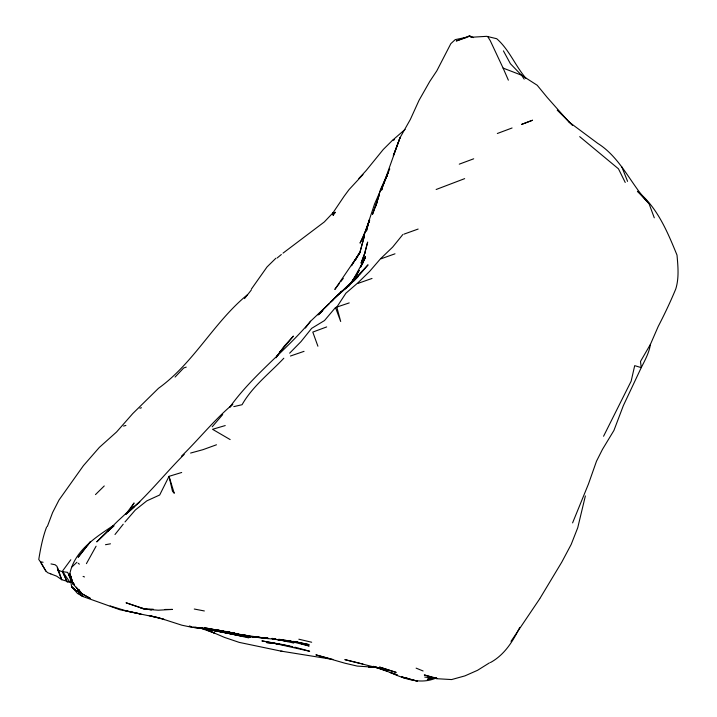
<?xml version="1.0" encoding="UTF-8"?>
<svg xmlns="http://www.w3.org/2000/svg" width="717" height="717" viewBox="0 0 717 717"><rect width="100%" height="100%" fill="white"/><g stroke="black" fill="none" stroke-linecap="round" stroke-linejoin="round"><path stroke-width="1.08" d="M364.89 252.904L367.66 242.059L364.478 253.952L361.072 263.184L364.89 252.904L364.478 253.952M585.368 495.949L577.75 527.694L571.189 544.427L561.814 562.065L540.116 598.13M47.349 526.493L52.574 512.601L59.027 499.982L83.423 465.665L99.358 447.39L116.584 431.966L132.753 413.584L158.502 388.291C193.886 362.856 213.729 322.444 247.24 294.875M388.327 172.134L381.363 190.05L399.969 137.816L410.348 119.443L419.024 100.353L429.77 81.433L436.823 70.831L450.832 43.665L455.25 39.614L466.785 37.248M69.854 573.564L73.259 584.238L69.854 573.564C74.685 550.862 95.092 537.589 113.169 525.651M386.32 177.422L388.085 172.51L386.499 176.893M377.339 201.728L372.49 214.365L379.454 194.137L375.78 206.021L380.485 189.566L389.779 168.934M362.184 264.663L365.303 256.435L360.642 267.047M369.649 220.056L366.288 228.884L374.588 203.942L386.929 176.015M381.838 189.853L382.546 187.997M369.64 220.029L363.877 235.23L366.719 228.49L360.042 243.135L363.976 235.373M46.632 526.959C42.697 537.347 40.528 548.55 38.772 559.466L40.439 561.832L43.101 562.262M572.587 522.89L588.46 484.002L596.499 461.201L602.45 449.407L613.931 430.433L623.333 405.67L641.249 367.615L640.487 361.467L650.409 344.384L658.251 326.378C664.596 314.154 670.494 301.696 675.773 288.969C679.169 277.963 678.013 266.374 677.009 255.1C667.545 232.012 657.408 207.365 637.413 191.26L649.019 203.61L654.28 217.807M360.696 267.047L365.491 257.331L351.653 282.525M603.562 436.25L631.148 381.184L634.697 365.643L641.249 367.615C644.986 360.239 649.199 352.63 650.409 344.384M86.416 563.643L96.087 546.211M355.569 259.975L359.862 252.187L351.42 265.756L360.113 252.357L334.812 289.435L339.374 283.484M130.951 508.362L134.079 502.949L126.99 512.646M333.217 215.234L332.589 213.388L332.858 212.94L333.217 215.234L335.359 212.366L333.064 212.68L344.079 196.324L349 189.655L362.999 174.563M519.717 627.393C512.951 641.33 504.436 654.899 490.41 662.562M351.581 282.606L355.668 275.973L351.115 283.233L359.235 270.318L354.216 279.003M277.864 354.763L276.798 356.421L283.672 346.813L293.405 336.094L279.505 352.719L280.472 351.411M539.847 598.605L511.006 641.365M251.3 289.211L267.047 266.93L275.902 258.228M348.955 286.011L356.914 274.405M276.009 357.792L280.956 350.756M62.603 570.929L70.813 559.744M356.017 276.108L351.68 281.996L330.116 302.368M251.246 290.107L244.506 298.604M305.415 328.027L310.586 321.234L333.656 299.339M340.674 281.79L343.273 278.384M114.998 534.506L123.216 524.217M402.829 234.54L392.656 247.105L380.817 258.47M334.516 298.093L347.18 287.257L352.782 280.446M349.215 302.906L335.493 307.521L324.496 320.553L311.653 328.359L300.961 341.659L289.641 353.176M359.172 275.337L368.063 264.815L345.442 288.826L348.946 285.474M212.196 426.803L222.7 414.569M380.261 259.061L369.622 271.402L357.926 282.821L345.899 293.208L336.802 307.118L340.692 321.494L335.493 307.521M125 521.94L135.316 510.011L146.815 500.86L159.676 494.999L169.024 476.339L181.688 472.485M310.586 321.234C285.196 351.42 252.734 374.982 229.7 407.292L232.81 404.227C214.114 419.974 198.923 439.225 181.428 456.245M358.876 178.47L366.118 170.592L383.254 149.495L392.244 140.55M353.391 281.396L358.446 276.009L347.18 287.257M175.065 377.07L183.731 367.938L186.25 367.131M332.858 212.94L324.317 221.947L283.018 253.137M283.815 358.231C269.574 373.369 252.447 386.355 242.059 404.72L233.805 406.629M357.801 276.959L346.302 287.992M318.106 314.996L323.322 309.654M331.146 301.732L341.642 291.183L340.781 291.944M318.599 314.171L329.282 303.587M95.486 494.596L104.252 485.947M319.307 314.028L322.489 310.891M72.148 566.788L76.925 562.245M184.215 454.381C164.462 474.036 147.352 496.182 125.932 514.241L134.097 506.964M137.359 504.051L139.806 501.873L128.612 511.015L117.821 521.017L96.741 541.891L113.653 525.803M113.815 525.767L107.299 531.566L113.878 526.009M405.096 129.418L392.405 140.389M277.156 257.995L281.342 254.526M467.834 37.033L469.581 35.85L473.587 37.607M489.451 662.858L477.513 670.323L464.903 675.889L451.602 679.564L436.599 678.694L424.303 674.948L437.128 678.381M392.459 140.469L394.458 139.698M464.661 178.641L436.142 189.494M497.329 133.496L512.081 127.985M459.274 164.157L473.695 158.798M326.674 326.925L312.791 332.088L317.909 346.221M332.589 213.388L335.359 212.366M216.48 444.782L203.036 449.649L190.605 453.063M403.949 234.154L418.136 229.055M380.942 258.828L394.995 253.809M358.097 283.349L372.024 278.447M290.457 356.026L304.053 351.339M466.785 37.392L456.308 40.994L469.581 35.85L470.917 37.275L486.7 36.334L496.72 38.718C509.312 49.742 515.236 65.758 525.982 78.359M436.429 677.861C421.049 684.869 404.254 678.9 389.842 672.322L373.198 666.344L387.431 671.067L377.599 667.885L344.841 659.622L360.095 663.324M139.905 408.233L141.482 407.758M225.228 425.566L212.546 429.304L230.157 439.575M123.575 426.077L125.896 425.45M433.391 677.995L427.305 679.304L435.569 677.834M105.489 544.714L110.472 543.818M407.032 678.022L403.994 678.139L405.813 678.165M45.879 571.064L40.439 561.832L45.879 571.064L47.689 572.695L50.799 573.905M165.035 609.468L172.474 609.423L158.206 610.212L147.37 609.369L142.979 608.625L126.022 602.764L144.726 608.966L151.529 609.791L141.016 608.222L144.726 608.966M149.002 609.1L153.286 609.226M71.628 582.455L67.102 581.765L62.451 571.682L57.889 570.248L57.037 566.385L55.101 564.745L50.997 563.921M377.034 667.419L357.165 666.075L344.832 663.189L315.874 654.854L332.894 659.452L280.804 651.081L239.209 642.387L224.52 637.413L204.049 628.648M377.142 667.617L368.565 666.756L372.795 667.025M374.91 667.16L377.025 667.285M264.573 637.754L267.898 638.013M263.372 637.736L267.746 638.13M272.11 638.524L275.391 638.82L272.272 638.444M249.131 635.97L240.742 634.912L249.588 636.006L242.839 634.957M368.565 666.756L377.034 667.599M219.922 630.467L195.535 627.348L223.632 631.085M279.218 643.965L266.688 642.575L279.218 643.965L261.875 640.89L289.399 646.089M201.504 628.217L198.358 627.85L222.225 631.928M203.601 628.459L209.014 629.087M210.027 629.203L218.828 630.252L235.006 633.864L220.997 630.709M424.778 677.099L437.164 678.542M191.197 627.16L205.591 628.908L191.197 627.16L181.84 625.197L162.042 618.825L164.489 619.587L149.306 615.562L160.196 618.135L119.882 609.728L83.19 596.634L80.851 595.047M271.743 638.453L275.023 638.874L272.021 638.444M61.725 579.694L68.24 581.639L67.102 581.765L62.729 571.7L67.55 572.345L70.732 578.063M278.734 639.268L286.182 640.335M244.631 636.553L205.447 628.961L250.385 637.449L232.622 634.061M189.198 626.21L191.331 626.577M212.913 630.288L199.765 627.635M280.804 651.081L282.803 651.439M208.952 629.616L223.068 632.08L203.709 628.388M189.387 626.255L191.591 626.64M193.796 627.025L195.992 627.411M274.781 643.445L309.654 651.269L300.091 648.562M197.713 627.707L201.961 628.486M208.961 629.078L223.686 631.785M361.153 663.557L362.829 663.861M216.444 629.992L204.506 627.787L238.761 634.169L227.836 631.946M194.262 609.029L204.354 610.965M224.645 631.274L227.683 631.865M288.01 640.693L293.441 641.814L273.123 639.035L297.905 642.432C274.925 638.139 251.246 638.533 228.633 632.116L240.751 634.545M280.472 644.135L292.805 646.743M242.095 636.158L219.689 631.462L248.754 637.87M287.965 640.693L309.179 646.008L299.581 643.041L302.583 643.902M293.818 643.059L278.519 639.618L287.392 641.616M231.358 632.69L243.18 635.396L228.705 632.062M298.828 639.206L311.671 642.235M294.857 647.182L299.025 648.267M204.381 628.549L206.487 629.105M208.387 629.114L212.375 630.198M125.878 610.785L140.989 614.084L126.138 610.857L110.14 605.946M50.871 573.95L56.688 576.181L61.671 579.659L57.79 568.007M397.191 674.787L389.923 672.358L396.877 674.787M199.353 627.716L214.562 633.129L203.942 628.585M83.091 576.414L84.481 576.943M487.883 36.845L490.258 40.681L503.101 68.088L521.546 75.204L524.199 79.13M204.515 628.468L209.687 630.566L205.187 628.692M416.12 668.145L423.093 670.978M76.414 590.674L90.423 598.462L76.414 590.674L80.017 592.296L78.816 589.392M82.814 596.454L77.499 593.443L71.655 586.721L70.338 579.076L68.617 574.496L70.759 578.054M521.582 75.231L537.194 85.242L547.286 97.53L568.608 121.585L572.542 125.224L557.243 110.167M78.449 593.174L79.999 594.393M78.207 563.257L79.354 564.162M568.948 121.935L597.727 143.364C620.913 157.937 630.808 184.403 649.019 203.61M75.644 590.199L71.655 586.721L75.841 590.423M579.694 136.642L618.466 168.827L625.233 182.459M80.869 594.877L82.545 596.356M521.51 75.231L510.396 63.714L503.415 50.871M73.161 582.93L74.478 584.543M78.449 589.392L81.093 592.627L72.758 583.817L70.203 574.586M73.098 583.002L74.353 584.696M76.244 587.232L80.017 592.296M62.729 571.7L69.657 581.863M503.101 68.088L508.362 80.161M57.889 570.248L61.671 579.659M621.845 166.927L627.572 181.356M369.121 220.621L366.432 231.098L369.3 219.94L369.121 220.621M364.46 235.723L360.113 251.694L364.46 235.723M400.005 137.816L393.364 155.598L400.005 137.816M87.716 545.045L78.153 557.261L90.611 541.478L87.716 545.045M532.471 120.268L521.734 124.355L532.471 120.268M260.128 637.413L257.905 637.234L260.092 637.431M268.194 638.56L244.282 635.145L254.893 637.296L251.515 636.597L268.194 638.56M296.444 641.966L293.468 641.428L309.108 644.619L296.444 641.966M417.294 681.15L401.896 676.938L417.294 681.15M382.278 667.957L379.526 667.079L396.187 672.412L382.278 667.957M207.24 629.687L204.309 628.388L207.24 629.687M174.168 493.072L172.51 491.342L169.024 476.339L174.168 493.072"/></g></svg>
